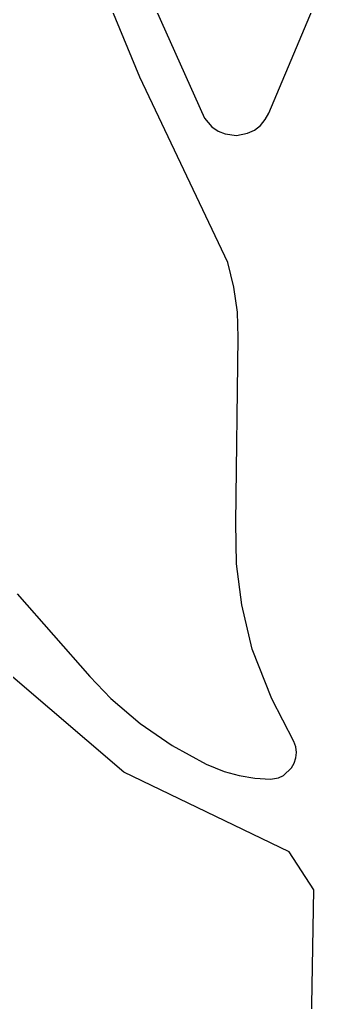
# Model space of a CAD drawing. Header units: millimetres. Extents: x 617751 to 636088, y 68402 to 77988.
# Drawn here: x 628849 to 628921.4, y 74434.5 to 74658.2 of the extents above; entities that cross this region are included whole.
import ezdxf

# ---------------------------------------------------------------- set-up
doc = ezdxf.new("R2010")
doc.units = ezdxf.units.MM
doc.header["$LTSCALE"] = 3
doc.header["$MEASUREMENT"] = 0
doc.layers.add('ALINHAMENTO PREDIAL', color=120, linetype='Continuous')

msp = doc.modelspace()

# ---------------------------------------------------------------- linework, layer by layer
at = {"layer": 'ALINHAMENTO PREDIAL'}
for points in [[(628871.21, 74680.19), (628891.09, 74635.75), (628892.77, 74633.79), (628894.2, 74632.82), (628895.79, 74632.16), (628898.35, 74631.83), (628900.89, 74632.3), (628902.45, 74633.05), (628903.81, 74634.1), (628904.93, 74635.42), (628905.73, 74636.89), (628921.35, 74674.07)], [(628871.21, 74680.19), (628891.09, 74635.75), (628892.77, 74633.79), (628894.2, 74632.82), (628895.79, 74632.16), (628898.35, 74631.83), (628900.89, 74632.3), (628902.45, 74633.05), (628903.81, 74634.1), (628904.93, 74635.42), (628905.73, 74636.89), (628921.35, 74674.07)], [(628871.21, 74680.19), (628891.09, 74635.75), (628892.77, 74633.79), (628894.2, 74632.82), (628895.79, 74632.16), (628898.35, 74631.83), (628900.89, 74632.3), (628902.45, 74633.05), (628903.81, 74634.1), (628904.93, 74635.42), (628905.73, 74636.89), (628921.35, 74674.07)], [(628871.21, 74680.19), (628891.09, 74635.75), (628892.77, 74633.79), (628894.2, 74632.82), (628895.79, 74632.16), (628898.35, 74631.83), (628900.89, 74632.3), (628902.45, 74633.05), (628903.81, 74634.1), (628904.93, 74635.42), (628905.73, 74636.89), (628921.35, 74674.07)], [(628871.21, 74680.19), (628891.09, 74635.75), (628892.77, 74633.79), (628894.2, 74632.82), (628895.79, 74632.16), (628898.35, 74631.83), (628900.89, 74632.3), (628902.45, 74633.05), (628903.81, 74634.1), (628904.93, 74635.42), (628905.73, 74636.89), (628921.35, 74674.07)], [(628871.21, 74680.19), (628891.09, 74635.75), (628892.77, 74633.79), (628894.2, 74632.82), (628895.79, 74632.16), (628898.35, 74631.83), (628900.89, 74632.3), (628902.45, 74633.05), (628903.81, 74634.1), (628904.93, 74635.42), (628905.73, 74636.89), (628921.35, 74674.07)], [(628871.21, 74680.19), (628891.09, 74635.75), (628892.77, 74633.79), (628894.2, 74632.82), (628895.79, 74632.16), (628898.35, 74631.83), (628900.89, 74632.3), (628902.45, 74633.05), (628903.81, 74634.1), (628904.93, 74635.42), (628905.73, 74636.89), (628921.35, 74674.07)], [(628871.21, 74680.19), (628891.09, 74635.75), (628892.77, 74633.79), (628894.2, 74632.82), (628895.79, 74632.16), (628898.35, 74631.83), (628900.89, 74632.3), (628902.45, 74633.05), (628903.81, 74634.1), (628904.93, 74635.42), (628905.73, 74636.89), (628921.35, 74674.07)], [(628848.42, 74527.47), (628864.94, 74508.61), (628869.73, 74503.66), (628876.44, 74497.93), (628883.71, 74492.92), (628891.46, 74488.7), (628895.57, 74487.02), (628899.01, 74486.07), (628902.53, 74485.48), (628906.09, 74485.27), (628907.95, 74485.59), (628909.09, 74486.12), (628910.93, 74487.82), (628911.54, 74488.92), (628911.91, 74490.13), (628912.02, 74491.38), (628911.87, 74492.63), (628911.47, 74493.82), (628906.42, 74503.59), (628901.98, 74514.88), (628899.57, 74524.98), (628898.41, 74534.26), (628898.23, 74543.62), (628898.79, 74585.81), (628898.59, 74591.58), (628897.78, 74597.3), (628896.38, 74602.9), (628876.37, 74645.08), (628862.69, 74678.14)], [(628848.42, 74527.47), (628864.94, 74508.61), (628869.73, 74503.66), (628876.44, 74497.93), (628883.71, 74492.92), (628891.46, 74488.7), (628895.57, 74487.02), (628899.01, 74486.07), (628902.53, 74485.48), (628906.09, 74485.27), (628907.95, 74485.59), (628909.09, 74486.12), (628910.93, 74487.82), (628911.54, 74488.92), (628911.91, 74490.13), (628912.02, 74491.38), (628911.87, 74492.63), (628911.47, 74493.82), (628906.42, 74503.59), (628901.98, 74514.88), (628899.57, 74524.98), (628898.41, 74534.26), (628898.23, 74543.62), (628898.79, 74585.81), (628898.59, 74591.58), (628897.78, 74597.3), (628896.38, 74602.9), (628876.37, 74645.08), (628862.69, 74678.14)], [(628848.42, 74527.47), (628864.94, 74508.61), (628869.73, 74503.66), (628876.44, 74497.93), (628883.71, 74492.92), (628891.46, 74488.7), (628895.57, 74487.02), (628899.01, 74486.07), (628902.53, 74485.48), (628906.09, 74485.27), (628907.95, 74485.59), (628909.09, 74486.12), (628910.93, 74487.82), (628911.54, 74488.92), (628911.91, 74490.13), (628912.02, 74491.38), (628911.87, 74492.63), (628911.47, 74493.82), (628906.42, 74503.59), (628901.98, 74514.88), (628899.57, 74524.98), (628898.41, 74534.26), (628898.23, 74543.62), (628898.79, 74585.81), (628898.59, 74591.58), (628897.78, 74597.3), (628896.38, 74602.9), (628876.37, 74645.08), (628862.69, 74678.14)], [(628848.42, 74527.47), (628864.94, 74508.61), (628869.73, 74503.66), (628876.44, 74497.93), (628883.71, 74492.92), (628891.46, 74488.7), (628895.57, 74487.02), (628899.01, 74486.07), (628902.53, 74485.48), (628906.09, 74485.27), (628907.95, 74485.59), (628909.09, 74486.12), (628910.93, 74487.82), (628911.54, 74488.92), (628911.91, 74490.13), (628912.02, 74491.38), (628911.87, 74492.63), (628911.47, 74493.82), (628906.42, 74503.59), (628901.98, 74514.88), (628899.57, 74524.98), (628898.41, 74534.26), (628898.23, 74543.62), (628898.79, 74585.81), (628898.59, 74591.58), (628897.78, 74597.3), (628896.38, 74602.9), (628876.37, 74645.08), (628862.69, 74678.14)], [(628848.42, 74527.47), (628864.94, 74508.61), (628869.73, 74503.66), (628876.44, 74497.93), (628883.71, 74492.92), (628891.46, 74488.7), (628895.57, 74487.02), (628899.01, 74486.07), (628902.53, 74485.48), (628906.09, 74485.27), (628907.95, 74485.59), (628909.09, 74486.12), (628910.93, 74487.82), (628911.54, 74488.92), (628911.91, 74490.13), (628912.02, 74491.38), (628911.87, 74492.63), (628911.47, 74493.82), (628906.42, 74503.59), (628901.98, 74514.88), (628899.57, 74524.98), (628898.41, 74534.26), (628898.23, 74543.62), (628898.79, 74585.81), (628898.59, 74591.58), (628897.78, 74597.3), (628896.38, 74602.9), (628876.37, 74645.08), (628862.69, 74678.14)], [(628848.42, 74527.47), (628864.94, 74508.61), (628869.73, 74503.66), (628876.44, 74497.93), (628883.71, 74492.92), (628891.46, 74488.7), (628895.57, 74487.02), (628899.01, 74486.07), (628902.53, 74485.48), (628906.09, 74485.27), (628907.95, 74485.59), (628909.09, 74486.12), (628910.93, 74487.82), (628911.54, 74488.92), (628911.91, 74490.13), (628912.02, 74491.38), (628911.87, 74492.63), (628911.47, 74493.82), (628906.42, 74503.59), (628901.98, 74514.88), (628899.57, 74524.98), (628898.41, 74534.26), (628898.23, 74543.62), (628898.79, 74585.81), (628898.59, 74591.58), (628897.78, 74597.3), (628896.38, 74602.9), (628876.37, 74645.08), (628862.69, 74678.14)], [(628848.42, 74527.47), (628864.94, 74508.61), (628869.73, 74503.66), (628876.44, 74497.93), (628883.71, 74492.92), (628891.46, 74488.7), (628895.57, 74487.02), (628899.01, 74486.07), (628902.53, 74485.48), (628906.09, 74485.27), (628907.95, 74485.59), (628909.09, 74486.12), (628910.93, 74487.82), (628911.54, 74488.92), (628911.91, 74490.13), (628912.02, 74491.38), (628911.87, 74492.63), (628911.47, 74493.82), (628906.42, 74503.59), (628901.98, 74514.88), (628899.57, 74524.98), (628898.41, 74534.26), (628898.23, 74543.62), (628898.79, 74585.81), (628898.59, 74591.58), (628897.78, 74597.3), (628896.38, 74602.9), (628876.37, 74645.08), (628862.69, 74678.14)], [(628848.42, 74527.47), (628864.94, 74508.61), (628869.73, 74503.66), (628876.44, 74497.93), (628883.71, 74492.92), (628891.46, 74488.7), (628895.57, 74487.02), (628899.01, 74486.07), (628902.53, 74485.48), (628906.09, 74485.27), (628907.95, 74485.59), (628909.09, 74486.12), (628910.93, 74487.82), (628911.54, 74488.92), (628911.91, 74490.13), (628912.02, 74491.38), (628911.87, 74492.63), (628911.47, 74493.82), (628906.42, 74503.59), (628901.98, 74514.88), (628899.57, 74524.98), (628898.41, 74534.26), (628898.23, 74543.62), (628898.79, 74585.81), (628898.59, 74591.58), (628897.78, 74597.3), (628896.38, 74602.9), (628876.37, 74645.08), (628862.69, 74678.14)], [(628915.49, 74429.53), (628916, 74460.05), (628910.39, 74468.73), (628872.73, 74486.84), (628847.41, 74508.47)], [(628915.49, 74429.53), (628916, 74460.05), (628910.39, 74468.73), (628872.73, 74486.84), (628847.41, 74508.47)], [(628915.49, 74429.53), (628916, 74460.05), (628910.39, 74468.73), (628872.73, 74486.84), (628847.41, 74508.47)], [(628915.49, 74429.53), (628916, 74460.05), (628910.39, 74468.73), (628872.73, 74486.84), (628847.41, 74508.47)], [(628915.49, 74429.53), (628916, 74460.05), (628910.39, 74468.73), (628872.73, 74486.84), (628847.41, 74508.47)], [(628915.49, 74429.53), (628916, 74460.05), (628910.39, 74468.73), (628872.73, 74486.84), (628847.41, 74508.47)], [(628915.49, 74429.53), (628916, 74460.05), (628910.39, 74468.73), (628872.73, 74486.84), (628847.41, 74508.47)], [(628915.49, 74429.53), (628916, 74460.05), (628910.39, 74468.73), (628872.73, 74486.84), (628847.41, 74508.47)]]:
    msp.add_lwpolyline(points, dxfattribs=at)

doc.saveas('drawing.dxf')
